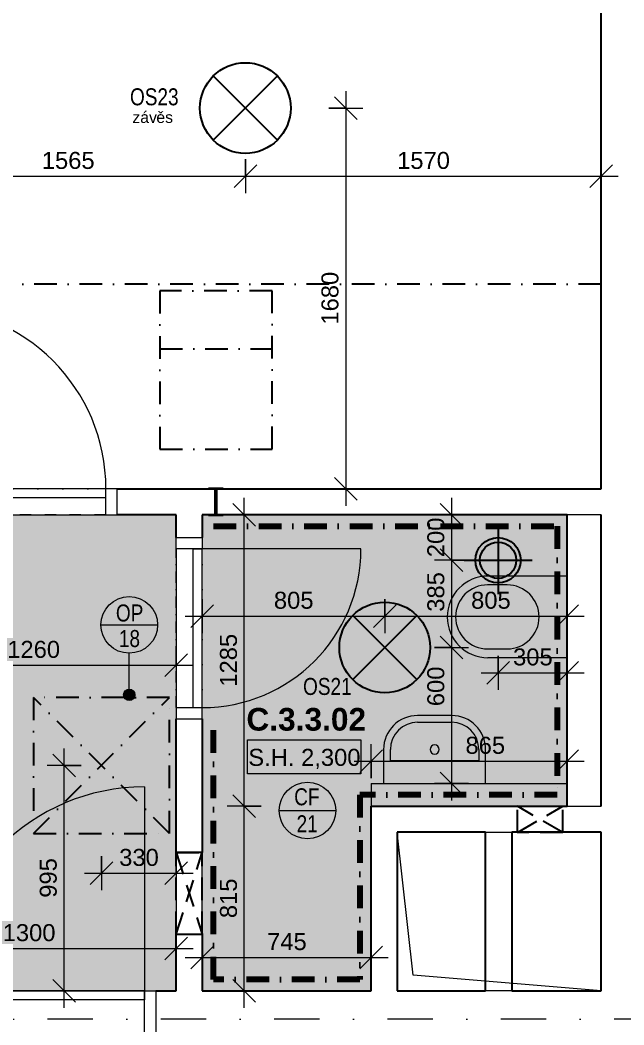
# Model space of a CAD drawing. Header units: millimetres. Extents: x -48393 to -1543, y -7799 to 13735.
# Drawn here: x -39524 to -36860, y -627 to 3806 of the extents above; entities that cross this region are included whole.
import ezdxf

# ---------------------------------------------------------------- set-up
doc = ezdxf.new("R2010")
doc.units = ezdxf.units.MM
for name, pattern in [('HA_Dash_3mm-S1mm', [150, 100, -50]), ('HA_DashDot_10mm-S3mm', [500, 200, -150, 0, -150]), ('HA_DashDot_2_2mm-S0_6mm', [110, 50, -30, 0, -30]), ('HA_DashDot_4mm-S1mm', [200, 100, -50, 0, -50])]:
    doc.linetypes.add(name, pattern=pattern)
for name, color, linetype, lineweight in [('-UNDERLAY_A-GENM-____-OTLN', 9, 'Continuous', 9), ('-UNDERLAY_I-WALL-____-OTLN', 9, 'Continuous', 9), ('-UNDERLAY_P-SANR-FIXT-OTLN', 9, 'Continuous', 9), ('A-____-____-DIMS', 9, 'Continuous', 5), ('A-____-____-DIMS-50', 9, 'Continuous', 5), ('A-AREA-____-IDEN', 9, 'Continuous', 9), ('A-CLNG-____-IDEN', 9, 'Continuous', 9), ('A-CLNG-____-PATT', 9, 'Continuous', 9), ('A-DETL-GENF-OTLN', 9, 'Continuous', 9), ('A-DOOR-____-MCUT', 9, 'HA_DashDot_2_2mm-S0_6mm', 9), ('A-DOOR-____-OTLN', 9, 'Continuous', 9), ('A-DOOR-FRAM-OTLN', 9, 'Continuous', 9), ('A-FLOR-____-OVHD', 9, 'HA_DashDot_4mm-S1mm', 25), ('A-GENM-____-IDEN', 9, 'Continuous', 9), ('A-GENM-____-MCUT', 9, 'HA_Dash_3mm-S1mm', 25), ('A-GENM-____-OTLN', 9, 'Continuous', 9), ('A-WALL-____-MCUT', 9, 'Continuous', 9), ('E-LITE-EQPM-IDEN', 9, 'Continuous', 9), ('E-LITE-EQPM-OTLN', 9, 'Continuous', 9), ('G-____-____-DIMS', 9, 'Continuous', 5), ('G-____-____-TEXT', 9, 'Continuous', 5), ('I-WALL-____-MCUT', 9, 'Continuous', 25), ('I-WALL-____-OTLN', 9, 'Continuous', 9), ('M-HVAC-CDFF-OTLN', 9, 'Continuous', 9), ('S-COLS-____-MCUT', 9, 'Continuous', 25), ('S-COLS-____-OTLN', 9, 'Continuous', 9), ('S-GRID-____-OTLN', 9, 'Continuous', 5)]:
    doc.layers.add(name, color=color, linetype=linetype, lineweight=lineweight)
doc.styles.add('Arial_1', font='arial.ttf', dxfattribs={"height": 75})
doc.styles.add('Arial_2', font='arial.ttf', dxfattribs={"width": 0.8, "height": 75})
doc.styles.add('Arial_3', font='arial.ttf', dxfattribs={"height": 50})
doc.styles.add('Arial_B', font='arialbd.ttf', dxfattribs={"height": 100})
doc.dimstyles.new('Inner_Dimensions', dxfattribs={"dimscale": 304.8, "dimtxt": 76.519455, "dimasz": 0.328084, "dimexe": 0.246063, "dimexo": 0.0625, "dimgap": 0.032808, "dimtad": 1, "dimdec": 0, "dimzin": 0, "dimdsep": 46, "dimtxsty": 'Arial_1', "dimblk1": 'OBLIQUE', "dimblk2": 'OBLIQUE', "dimsah": 1, "dimcen": 0.09, "dimdle": 0.246063, "dimazin": 0, "dimtfac": 1, "dimtdec": 4, "dimtix": 1, "dimtmove": 0, "dimatfit": 3, "dimfxl": 0.246063, "dimfxlon": 1, "dimtvp": 1, "dimtolj": 1, "dimtzin": 0, "dimlwd": 9, "dimlwe": 9, "dimarcsym": 2})
doc.dimstyles.new('Inner_Dimensions_1', dxfattribs={"dimscale": 304.8, "dimtxt": 76.519455, "dimasz": 0.328084, "dimexe": 0.246063, "dimexo": 0.0625, "dimgap": 0.032808, "dimtad": 1, "dimdec": 0, "dimzin": 0, "dimdsep": 46, "dimtxsty": 'Arial_1', "dimblk1": 'OBLIQUE', "dimblk2": 'OBLIQUE', "dimsah": 1, "dimcen": 0.09, "dimdle": 0.246063, "dimazin": 0, "dimtfac": 1, "dimtdec": 4, "dimtix": 1, "dimtmove": 2, "dimatfit": 3, "dimfxl": 0.246063, "dimfxlon": 1, "dimtvp": 1, "dimtolj": 1, "dimtzin": 0, "dimlwd": 9, "dimlwe": 9, "dimarcsym": 2})

# ---------------------------------------------------------------- blocks, each defined once
blk = doc.blocks.new('ABMV_Toilet_WallHung - Default-1928451-DPS_3NP-C')
at = {"layer": '-UNDERLAY_P-SANR-FIXT-OTLN'}
for p, q in [((-55, 75), (-55, 424.6)), ((-16.3, 426.2), (-16.3, 340.3)), ((266.3, 340.3), (266.3, 426.2)), ((305, 75), (305, 424.6))]:
    blk.add_line(p, q, dxfattribs=at)
for centre, radius, start, end in [((125, 424.6), 180, 0, 180), ((125, 426.2), 141.3, 360, 180), ((125, 340.3), 141.3, 180, 360)]:
    blk.add_arc(centre, radius, start, end, dxfattribs=at)
blk = doc.blocks.new('ABMV_WashBasin_Generic - 450x300-1493525-DPS_3NP-C')
at = {"layer": '-UNDERLAY_P-SANR-FIXT-OTLN'}
for p, q in [((200, 350), (50, 350)), ((50, 320), (200, 320)), ((-100, 200), (-100, 50)), ((-70, 150), (-70, 200)), ((320, 200), (320, 150)), ((350, 50), (350, 200)), ((320, 150), (-70, 150))]:
    blk.add_line(p, q, dxfattribs=at)
for centre, radius, start, end in [((50, 200), 150, 90, 180), ((50, 200), 120, 90, 180), ((200, 200), 150, 360, 90), ((200, 200), 120, 360, 90), ((125, 200), 20, 90, 270), ((125, 200), 20, 270, 90)]:
    blk.add_arc(centre, radius, start, end, dxfattribs=at)
blk = doc.blocks.new('HA_GM_Opening_Rectangle_WallBased - Default-2068241-DPS_3NP-C')
at = {"layer": 'A-GENM-____-MCUT'}
for p, q in [((225, 58.1), (25, -57.5)), ((25, 58.1), (225, -57.5)), ((25, 58.1), (25, -57.5)), ((25, 58.1), (225, 58.1)), ((225, 58.1), (225, -57.5))]:
    blk.add_line(p, q, dxfattribs=at)
blk = doc.blocks.new('HA_DR_Single_Swing_Solid - In_BJ_700x2100-2040353-DPS_3NP-C')
at = {"layer": 'A-DOOR-____-MCUT'}
for p, q in [((-350, 57.5), (350, 57.5)), ((-350, -57.5), (350, -57.5))]:
    blk.add_line(p, q, dxfattribs=at)
at = {"layer": 'A-DOOR-____-OTLN'}
for p, q in [((-350, -17.5), (-350, -57.5)), ((-350, -17.5), (350, -17.5)), ((350, -17.5), (350, -57.5)), ((-350, -57.5), (350, -57.5))]:
    blk.add_line(p, q, dxfattribs=at)
at = {"layer": 'A-DOOR-____-OTLN', "lineweight": 5}
blk.add_line((350, -757.5), (350, -57.5), dxfattribs=at)
blk.add_arc((350, -57.5), 700, 180, 270, dxfattribs=at)
at = {"layer": 'A-DOOR-FRAM-OTLN'}
for p, q in [((-350, 57.5), (-400, 57.5)), ((-400, 57.5), (-400, -57.5)), ((350, 57.5), (-350, 57.5)), ((-350, 57.5), (-350, -57.5)), ((350, -57.5), (350, 57.5)), ((350, 57.5), (400, 57.5)), ((400, 57.5), (400, -57.5)), ((-400, -57.5), (-350, -57.5)), ((400, -57.5), (350, -57.5))]:
    blk.add_line(p, q, dxfattribs=at)
blk = doc.blocks.new('HA_DR_Single_Swing_Solid - In_BJ_900x2100_Vstup-2040228-DPS_3NP-C')
at = {"layer": 'A-DOOR-____-MCUT'}
for p, q in [((-450, 125), (450, 125)), ((-450, -125), (450, -125))]:
    blk.add_line(p, q, dxfattribs=at)
at = {"layer": 'A-DOOR-____-OTLN', "lineweight": 5}
blk.add_line((450, 1025), (450, 125), dxfattribs=at)
at = {"layer": 'A-DOOR-____-OTLN'}
for p, q in [((-500, 125), (500, 125)), ((450, 125), (-450, 125)), ((-450, 125), (-450, 85)), ((450, 125), (450, 85)), ((450, 85), (-450, 85)), ((-500, -125), (500, -125))]:
    blk.add_line(p, q, dxfattribs=at)
at = {"layer": 'A-DOOR-____-OTLN', "lineweight": 5}
blk.add_arc((450, 125), 900, 90, 180, dxfattribs=at)
at = {"layer": 'A-DOOR-FRAM-OTLN'}
for p, q in [((-500, 125), (-500, -125)), ((-450, 125), (-500, 125)), ((-450, 125), (-450, -125)), ((450, -125), (450, 125)), ((450, 125), (500, 125)), ((500, 125), (500, -125)), ((-500, -125), (-450, -125)), ((-450, -125), (450, -125)), ((500, -125), (450, -125))]:
    blk.add_line(p, q, dxfattribs=at)
blk = doc.blocks.new('HA_GM_Shaft_Rectangle - Default-2056013-DPS_3NP-C')
at = {"layer": 'A-DETL-GENF-OTLN'}
for p, q in [((70, -70), (700, 0)), ((0, -900), (70, -70))]:
    blk.add_line(p, q, dxfattribs=at)
at = {"layer": 'A-GENM-____-OTLN'}
for p, q in [((0, -900), (0, 0)), ((0, 0), (700, 0)), ((700, 0), (700, -900)), ((700, -900), (0, -900))]:
    blk.add_line(p, q, dxfattribs=at)
blk = doc.blocks.new('HA_DR_Single_Swing_Solid - In_BJ_800x2100-2040331-DPS_3NP-C')
at = {"layer": 'A-DOOR-____-MCUT'}
for p, q in [((-400, 57.5), (400, 57.5)), ((-400, -57.5), (400, -57.5))]:
    blk.add_line(p, q, dxfattribs=at)
at = {"layer": 'A-DOOR-____-OTLN'}
for p, q in [((-400, -17.5), (-400, -57.5)), ((-400, -17.5), (400, -17.5)), ((400, -17.5), (400, -57.5)), ((-400, -57.5), (400, -57.5))]:
    blk.add_line(p, q, dxfattribs=at)
at = {"layer": 'A-DOOR-____-OTLN', "lineweight": 5}
blk.add_line((400, -857.5), (400, -57.5), dxfattribs=at)
blk.add_arc((400, -57.5), 800, 180, 270, dxfattribs=at)
at = {"layer": 'A-DOOR-FRAM-OTLN'}
for p, q in [((-400, 57.5), (-450, 57.5)), ((-450, 57.5), (-450, -57.5)), ((400, 57.5), (-400, 57.5)), ((-400, 57.5), (-400, -57.5)), ((400, -57.5), (400, 57.5)), ((400, 57.5), (450, 57.5)), ((450, 57.5), (450, -57.5)), ((-450, -57.5), (-400, -57.5)), ((450, -57.5), (400, -57.5))]:
    blk.add_line(p, q, dxfattribs=at)
blk = doc.blocks.new('HA_LF_GenericSymbol - OS21_koupelna-1935287-DPS_3NP-C')
at = {"layer": 'E-LITE-EQPM-OTLN', "color": 11, "lineweight": 25}
for p, q in [((141.4, 141.4), (-141.4, -141.4)), ((-141.4, 141.4), (141.4, -141.4))]:
    blk.add_line(p, q, dxfattribs=at)
blk.add_circle((0, 0), 200, dxfattribs=at)
blk = doc.blocks.new('HA_LF_GenericSymbol - OS23_pokoje-1614891-DPS_3NP-C')
at = {"layer": 'E-LITE-EQPM-OTLN', "color": 11, "lineweight": 25}
for p, q in [((141.4, 141.4), (-141.4, -141.4)), ((-141.4, 141.4), (141.4, -141.4))]:
    blk.add_line(p, q, dxfattribs=at)
blk.add_circle((0, 0), 200, dxfattribs=at)
blk = doc.blocks.new('HA_GM_Tiling_LineBased - Generic Tiles-1987004-DPS_3NP-C')
at = {"layer": 'A-GENM-____-OTLN', "linetype": 'HA_DashDot_4mm-S1mm', "lineweight": 80}
blk.add_line((50, -50), (1565, -50), dxfattribs=at)
blk = doc.blocks.new('HA_GM_Tiling_LineBased - Generic Tiles-1986771-DPS_3NP-C')
at = {"layer": 'A-GENM-____-OTLN', "linetype": 'HA_DashDot_4mm-S1mm', "lineweight": 80}
blk.add_line((50, -50), (1235, -50), dxfattribs=at)
blk = doc.blocks.new('HA_GM_Tiling_LineBased - Generic Tiles-1987005-DPS_3NP-C')
at = {"layer": 'A-GENM-____-OTLN', "linetype": 'HA_DashDot_4mm-S1mm', "lineweight": 80}
blk.add_line((50, -50), (920, -50), dxfattribs=at)
blk = doc.blocks.new('HA_GM_Tiling_LineBased - Generic Tiles-1986772-DPS_3NP-C')
at = {"layer": 'A-GENM-____-OTLN', "linetype": 'HA_DashDot_4mm-S1mm', "lineweight": 80}
blk.add_line((-50, -50), (765, -50), dxfattribs=at)
blk = doc.blocks.new('HA_GM_Tiling_LineBased - Generic Tiles-1986774-DPS_3NP-C')
at = {"layer": 'A-GENM-____-OTLN', "linetype": 'HA_DashDot_4mm-S1mm', "lineweight": 80}
blk.add_line((50, -50), (695, -50), dxfattribs=at)
blk = doc.blocks.new('HA_GM_Tiling_LineBased - Generic Tiles-1986775-DPS_3NP-C')
at = {"layer": 'A-GENM-____-OTLN', "linetype": 'HA_DashDot_4mm-S1mm', "lineweight": 80}
blk.add_line((50, -50), (1150, -50), dxfattribs=at)
blk = doc.blocks.new('HA_VZT_GenericSymbol - Default-1930925-DPS_3NP-C')
at = {"layer": 'M-HVAC-CDFF-OTLN', "color": 92, "lineweight": 25}
for p, q in [((0, 150), (0, -150)), ((-150, 0), (150, 0))]:
    blk.add_line(p, q, dxfattribs=at)
for radius in [100, 80]:
    blk.add_circle((0, 0), radius, dxfattribs=at)
blk = doc.blocks.new('HA_GM_Opening_Rectangle_WallBased - Default-1969288-DPS_3NP-C')
at = {"layer": 'A-GENM-____-MCUT'}
for p, q in [((305, 57.5), (-55, -57.5)), ((-55, 57.5), (305, -57.5)), ((-55, 57.5), (-55, -57.5)), ((-55, 57.5), (305, 57.5)), ((305, 57.5), (305, -57.5)), ((-55, -57.5), (305, -57.5))]:
    blk.add_line(p, q, dxfattribs=at)
blk = doc.blocks.new('HA_sCO_I_Parallel - IPE 120-1977721-DPS_3NP-C')
at = {"layer": 'S-COLS-____-MCUT'}
for p, q in [((-32, 55.6), (-32, 60)), ((-32, 60), (32, 60)), ((-3.15, 55.6), (-32, 55.6)), ((-3.15, -55.6), (-3.15, 55.6)), ((32, 55.6), (3.15, 55.6)), ((3.15, 55.6), (3.15, -55.6)), ((32, 60), (32, 55.6)), ((-32, -60), (-32, -55.6)), ((-32, -55.6), (-3.15, -55.6)), ((32, -60), (-32, -60)), ((3.15, -55.6), (32, -55.6)), ((32, -55.6), (32, -60))]:
    blk.add_line(p, q, dxfattribs=at)
blk = doc.blocks.new('DIMBLOCK7-DPS_3NP-C')
at = {"layer": 'A-____-____-DIMS-50', "lineweight": 9, "transparency": 16777216}
for p, q in [((-40094.9, 1035.1), (-40094.9, 885.1)), ((-40094.9, 960.1), (-40094.9, 1035.1)), ((-38834.9, 1035.1), (-38834.9, 885.1)), ((-38834.9, 960.1), (-38834.9, 1035.1)), ((-40094.9, 960.1), (-40044.9, 1010.1)), ((-38834.9, 960.1), (-38784.9, 1010.1)), ((-40169.9, 960.1), (-38759.9, 960.1)), ((-40094.9, 960.1), (-40144.9, 910.1)), ((-38834.9, 960.1), (-38884.9, 910.1))]:
    blk.add_line(p, q, dxfattribs=at)
at = {"layer": 'A-____-____-DIMS-50', "color": 0, "lineweight": 9, "transparency": 16777216, "insert": (-39580.3, 1067.5), "char_height": 75, "width": 276.883, "attachment_point": 1, "line_spacing_factor": 0.941778, "style": 'Arial_1'}
blk.add_mtext('1260', dxfattribs=at)
blk = doc.blocks.new('_Oblique')
at = {"color": 0, "linetype": 'ByBlock', "lineweight": -2}
blk.add_line((-0.5, -0.5), (0.5, 0.5), dxfattribs=at)
blk = doc.blocks.new('DIMBLOCK8-DPS_3NP-C')
at = {"layer": 'A-____-____-DIMS-50', "lineweight": 9, "transparency": 16777216}
for p, q in [((-38719.9, 1251.8), (-38719.9, 1101.8)), ((-38719.9, 1176.8), (-38719.9, 1251.8)), ((-37914.9, 1251.8), (-37914.9, 1101.8)), ((-37914.9, 1176.8), (-37914.9, 1251.8)), ((-38719.9, 1176.8), (-38669.9, 1226.8)), ((-37914.9, 1176.8), (-37864.9, 1226.8)), ((-38794.9, 1176.8), (-37914.9, 1176.8)), ((-38719.9, 1176.8), (-38769.9, 1126.8)), ((-37914.9, 1176.8), (-37964.9, 1126.8))]:
    blk.add_line(p, q, dxfattribs=at)
at = {"layer": 'A-____-____-DIMS-50', "color": 0, "lineweight": 9, "transparency": 16777216, "insert": (-38403.9, 1284.2), "char_height": 75, "width": 207.662, "attachment_point": 1, "line_spacing_factor": 0.941778, "style": 'Arial_1'}
blk.add_mtext('805', dxfattribs=at)
blk = doc.blocks.new('DIMBLOCK9-DPS_3NP-C')
at = {"layer": 'A-____-____-DIMS-50', "lineweight": 9, "transparency": 16777216}
for p, q in [((-37914.9, 1251.8), (-37914.9, 1101.8)), ((-37914.9, 1176.8), (-37914.9, 1251.8)), ((-37109.9, 1251.8), (-37109.9, 1101.8)), ((-37109.9, 1176.8), (-37109.9, 1251.8)), ((-37914.9, 1176.8), (-37864.9, 1226.8)), ((-37109.9, 1176.8), (-37059.9, 1226.8)), ((-37914.9, 1176.8), (-37964.9, 1126.8)), ((-37914.9, 1176.8), (-37034.9, 1176.8)), ((-37109.9, 1176.8), (-37159.9, 1126.8))]:
    blk.add_line(p, q, dxfattribs=at)
at = {"layer": 'A-____-____-DIMS-50', "color": 0, "lineweight": 9, "transparency": 16777216, "insert": (-37534, 1284.2), "char_height": 75, "width": 207.662, "attachment_point": 1, "line_spacing_factor": 0.941778, "style": 'Arial_1'}
blk.add_mtext('805', dxfattribs=at)
blk = doc.blocks.new('DIMBLOCK10-DPS_3NP-C')
at = {"layer": 'A-____-____-DIMS-50', "lineweight": 9, "transparency": 16777216}
for p, q in [((-37619.9, 1698.2), (-37619.9, 1423.2)), ((-37619.9, 1623.2), (-37669.9, 1673.2)), ((-37544.9, 1623.2), (-37694.9, 1623.2)), ((-37619.9, 1623.2), (-37569.9, 1573.2)), ((-37619.9, 1623.2), (-37544.9, 1623.2)), ((-37619.9, 1423.2), (-37669.9, 1473.2)), ((-37544.9, 1423.2), (-37694.9, 1423.2)), ((-37619.9, 1423.2), (-37569.9, 1373.2)), ((-37619.9, 1423.2), (-37544.9, 1423.2))]:
    blk.add_line(p, q, dxfattribs=at)
at = {"layer": 'A-____-____-DIMS-50', "color": 0, "lineweight": 9, "transparency": 16777216, "insert": (-37727.3, 1436.7), "char_height": 75, "width": 207.662, "attachment_point": 1, "rotation": 90, "line_spacing_factor": 0.941778, "style": 'Arial_1'}
blk.add_mtext('200', dxfattribs=at)
blk = doc.blocks.new('DIMBLOCK11-DPS_3NP-C')
at = {"layer": 'A-____-____-DIMS-50', "lineweight": 9, "transparency": 16777216}
for p, q in [((-37619.9, 1423.2), (-37669.9, 1473.2)), ((-37544.9, 1423.2), (-37694.9, 1423.2)), ((-37619.9, 1423.2), (-37619.9, 1038.2)), ((-37619.9, 1423.2), (-37569.9, 1373.2)), ((-37619.9, 1423.2), (-37544.9, 1423.2)), ((-37619.9, 1038.2), (-37669.9, 1088.2)), ((-37694.9, 1038.2), (-37544.9, 1038.2)), ((-37619.9, 1038.2), (-37694.9, 1038.2)), ((-37619.9, 1038.2), (-37569.9, 988.2))]:
    blk.add_line(p, q, dxfattribs=at)
at = {"layer": 'A-____-____-DIMS-50', "color": 0, "lineweight": 9, "transparency": 16777216, "insert": (-37727.3, 1196), "char_height": 75, "width": 207.662, "attachment_point": 1, "rotation": 90, "line_spacing_factor": 0.941778, "style": 'Arial_1'}
blk.add_mtext('385', dxfattribs=at)
blk = doc.blocks.new('DIMBLOCK12-DPS_3NP-C')
at = {"layer": 'A-____-____-DIMS-50', "lineweight": 9, "transparency": 16777216}
for p, q in [((-37619.9, 1038.2), (-37669.9, 1088.2)), ((-37694.9, 1038.2), (-37544.9, 1038.2)), ((-37619.9, 1038.2), (-37694.9, 1038.2)), ((-37619.9, 1038.2), (-37619.9, 363.2)), ((-37619.9, 1038.2), (-37569.9, 988.2)), ((-37619.9, 438.2), (-37669.9, 488.2)), ((-37544.9, 438.2), (-37694.9, 438.2)), ((-37619.9, 438.2), (-37569.9, 388.2)), ((-37619.9, 438.2), (-37544.9, 438.2))]:
    blk.add_line(p, q, dxfattribs=at)
at = {"layer": 'A-____-____-DIMS-50', "color": 0, "lineweight": 9, "transparency": 16777216, "insert": (-37727.3, 779.3), "char_height": 75, "width": 207.662, "attachment_point": 1, "rotation": 90, "line_spacing_factor": 0.941778, "style": 'Arial_1'}
blk.add_mtext('600', dxfattribs=at)
blk = doc.blocks.new('DIMBLOCK40-DPS_3NP-C')
at = {"layer": 'A-____-____-DIMS-50', "lineweight": 9, "transparency": 16777216}
for p, q in [((-40094.9, 3192.2), (-40094.9, 3042.2)), ((-40094.9, 3117.2), (-40094.9, 3192.2)), ((-38529.9, 3192.2), (-38529.9, 3042.2)), ((-38529.9, 3117.2), (-38529.9, 3192.2)), ((-40094.9, 3117.2), (-40044.9, 3167.2)), ((-38529.9, 3117.2), (-38479.9, 3167.2)), ((-40169.9, 3117.2), (-38529.9, 3117.2)), ((-40094.9, 3117.2), (-40144.9, 3067.2)), ((-38529.9, 3117.2), (-38579.9, 3067.2))]:
    blk.add_line(p, q, dxfattribs=at)
at = {"layer": 'A-____-____-DIMS-50', "color": 0, "lineweight": 9, "transparency": 16777216, "insert": (-39427.8, 3224.6), "char_height": 75, "width": 276.883, "attachment_point": 1, "line_spacing_factor": 0.941778, "style": 'Arial_1'}
blk.add_mtext('1565', dxfattribs=at)
blk = doc.blocks.new('DIMBLOCK41-DPS_3NP-C')
at = {"layer": 'A-____-____-DIMS-50', "lineweight": 9, "transparency": 16777216}
for p, q in [((-38529.9, 3192.2), (-38529.9, 3042.2)), ((-38529.9, 3117.2), (-38529.9, 3192.2)), ((-36959.9, 3192.2), (-36959.9, 3042.2)), ((-36959.9, 3117.2), (-36959.9, 3192.2)), ((-38529.9, 3117.2), (-38479.9, 3167.2)), ((-36959.9, 3117.2), (-36909.9, 3167.2)), ((-38529.9, 3117.2), (-38579.9, 3067.2)), ((-38529.9, 3117.2), (-36884.9, 3117.2)), ((-36959.9, 3117.2), (-37009.9, 3067.2))]:
    blk.add_line(p, q, dxfattribs=at)
at = {"layer": 'A-____-____-DIMS-50', "color": 0, "lineweight": 9, "transparency": 16777216, "insert": (-37860.3, 3224.6), "char_height": 75, "width": 276.883, "attachment_point": 1, "line_spacing_factor": 0.941778, "style": 'Arial_1'}
blk.add_mtext('1570', dxfattribs=at)
blk = doc.blocks.new('DIMBLOCK55-DPS_3NP-C')
at = {"layer": 'A-____-____-DIMS-50', "lineweight": 9, "transparency": 16777216}
for p, q in [((-38087, 3418.2), (-38137, 3468.2)), ((-38087, 3493.2), (-38087, 1663.2)), ((-38162, 3418.2), (-38012, 3418.2)), ((-38087, 3418.2), (-38162, 3418.2)), ((-38087, 3418.2), (-38037, 3368.2)), ((-38087, 1738.2), (-38137, 1788.2)), ((-38012, 1738.2), (-38162, 1738.2)), ((-38087, 1738.2), (-38037, 1688.2)), ((-38087, 1738.2), (-38012, 1738.2))]:
    blk.add_line(p, q, dxfattribs=at)
at = {"layer": 'A-____-____-DIMS-50', "color": 0, "lineweight": 9, "transparency": 16777216, "insert": (-38194.3, 2462.8), "char_height": 75, "width": 276.883, "attachment_point": 1, "rotation": 90, "line_spacing_factor": 0.941778, "style": 'Arial_1'}
blk.add_mtext('1680', dxfattribs=at)
blk = doc.blocks.new('HA_TAG_GM_Products - Generic-588599-DPS_3NP-C')
at = {"layer": 'A-GENM-____-IDEN'}
blk.add_line((-2.5, 0), (2.5, 0), dxfattribs=at)
blk.add_circle((0, 0), 2.5, dxfattribs=at)
blk = doc.blocks.new('Spot Elevations - Generic-448778-DPS_3NP-C')
at = {"layer": 'G-____-____-DIMS', "lineweight": 9}
for p, q in [((-5, 0), (-5, 3)), ((-5, 3), (5, 3)), ((5, 3), (5, 0)), ((5, 0), (-5, 0))]:
    blk.add_line(p, q, dxfattribs=at)
blk = doc.blocks.new('HA_Tag_Ceiling - Group _ Type Mark-1700485-DPS_3NP-C')
at = {"layer": 'A-CLNG-____-IDEN'}
blk.add_line((-2.5, 0), (2.5, 0), dxfattribs=at)
blk.add_circle((0, 0), 2.5, dxfattribs=at)
blk = doc.blocks.new('DIMBLOCK85-DPS_3NP-C')
at = {"layer": 'A-____-____-DIMS-50', "lineweight": 9, "transparency": 16777216}
for p, q in [((-39164.9, 117.4), (-39164.9, -32.6)), ((-39164.9, 42.4), (-39164.9, 117.4)), ((-39164.9, 42.4), (-39114.9, 92.4)), ((-38834.9, 117.4), (-38834.9, -32.6)), ((-38834.9, 42.4), (-38834.9, 117.4)), ((-38834.9, 42.4), (-38784.9, 92.4)), ((-39239.9, 42.4), (-38759.9, 42.4)), ((-39164.9, 42.4), (-39214.9, -7.6)), ((-38834.9, 42.4), (-38884.9, -7.6))]:
    blk.add_line(p, q, dxfattribs=at)
at = {"layer": 'A-____-____-DIMS-50', "color": 0, "lineweight": 9, "transparency": 16777216, "insert": (-39086.4, 149.8), "char_height": 75, "width": 207.662, "attachment_point": 1, "line_spacing_factor": 0.941778, "style": 'Arial_1'}
blk.add_mtext('330', dxfattribs=at)
blk = doc.blocks.new('DIMBLOCK86-DPS_3NP-C')
at = {"layer": 'A-____-____-DIMS-50', "lineweight": 9, "transparency": 16777216}
for p, q in [((-39329.6, -551.8), (-39329.6, 593.2)), ((-39329.6, 518.2), (-39379.6, 568.2)), ((-39254.6, 518.2), (-39404.6, 518.2)), ((-39329.6, 518.2), (-39279.6, 468.2)), ((-39329.6, 518.2), (-39254.6, 518.2)), ((-39329.6, -476.8), (-39379.6, -426.8)), ((-39404.6, -476.8), (-39254.6, -476.8)), ((-39329.6, -476.8), (-39404.6, -476.8)), ((-39329.6, -476.8), (-39279.6, -526.8))]:
    blk.add_line(p, q, dxfattribs=at)
at = {"layer": 'A-____-____-DIMS-50', "color": 0, "lineweight": 9, "transparency": 16777216, "insert": (-39437, -65.8), "char_height": 75, "width": 207.662, "attachment_point": 1, "rotation": 90, "line_spacing_factor": 0.941778, "style": 'Arial_1'}
blk.add_mtext('995', dxfattribs=at)
blk = doc.blocks.new('DIMBLOCK91-DPS_3NP-C')
at = {"layer": 'A-____-____-DIMS-50', "lineweight": 9, "transparency": 16777216}
for p, q in [((-40134.9, -214.7), (-40134.9, -364.7)), ((-40134.9, -289.7), (-40134.9, -214.7)), ((-38834.9, -214.7), (-38834.9, -364.7)), ((-38834.9, -289.7), (-38834.9, -214.7)), ((-40134.9, -289.7), (-40084.9, -239.7)), ((-38834.9, -289.7), (-38784.9, -239.7)), ((-40134.9, -289.7), (-40184.9, -339.7)), ((-40134.9, -289.7), (-38759.9, -289.7)), ((-38834.9, -289.7), (-38884.9, -339.7))]:
    blk.add_line(p, q, dxfattribs=at)
at = {"layer": 'A-____-____-DIMS-50', "color": 0, "lineweight": 9, "transparency": 16777216, "insert": (-39600.3, -182.3), "char_height": 75, "width": 276.883, "attachment_point": 1, "line_spacing_factor": 0.941778, "style": 'Arial_1'}
blk.add_mtext('1300', dxfattribs=at)
blk = doc.blocks.new('DIMBLOCK101-DPS_3NP-C')
at = {"layer": 'A-____-____-DIMS-50', "lineweight": 9, "transparency": 16777216}
for p, q in [((-37414.9, 1001.8), (-37414.9, 851.8)), ((-37414.9, 926.8), (-37414.9, 1001.8)), ((-37414.9, 926.8), (-37364.9, 976.8)), ((-37109.9, 1001.8), (-37109.9, 851.8)), ((-37109.9, 926.8), (-37109.9, 1001.8)), ((-37109.9, 926.8), (-37059.9, 976.8)), ((-37489.9, 926.8), (-37034.9, 926.8)), ((-37414.9, 926.8), (-37464.9, 876.8)), ((-37109.9, 926.8), (-37159.9, 876.8))]:
    blk.add_line(p, q, dxfattribs=at)
at = {"layer": 'A-____-____-DIMS-50', "color": 0, "lineweight": 9, "transparency": 16777216, "insert": (-37348.9, 1034.2), "char_height": 75, "width": 207.662, "attachment_point": 1, "line_spacing_factor": 0.941778, "style": 'Arial_1'}
blk.add_mtext('305', dxfattribs=at)
blk = doc.blocks.new('DIMBLOCK119-DPS_3NP-C')
at = {"layer": 'A-____-____-DIMS-50', "lineweight": 9, "transparency": 16777216}
for p, q in [((-38534.6, 338.2), (-38584.6, 388.2)), ((-38459.6, 338.2), (-38609.6, 338.2)), ((-38534.6, -551.8), (-38534.6, 338.2)), ((-38534.6, 338.2), (-38484.6, 288.2)), ((-38534.6, 338.2), (-38459.6, 338.2)), ((-38534.6, -476.8), (-38584.6, -426.8)), ((-38609.6, -476.8), (-38459.6, -476.8)), ((-38534.6, -476.8), (-38609.6, -476.8)), ((-38534.6, -476.8), (-38484.6, -526.8))]:
    blk.add_line(p, q, dxfattribs=at)
at = {"layer": 'A-____-____-DIMS-50', "color": 0, "lineweight": 9, "transparency": 16777216, "insert": (-38642, -155.8), "char_height": 75, "width": 207.662, "attachment_point": 1, "rotation": 90, "line_spacing_factor": 0.941778, "style": 'Arial_1'}
blk.add_mtext('815', dxfattribs=at)
blk = doc.blocks.new('DIMBLOCK120-DPS_3NP-C')
at = {"layer": 'A-____-____-DIMS-50', "lineweight": 9, "transparency": 16777216}
for p, q in [((-38534.6, 338.2), (-38534.6, 1698.2)), ((-38534.6, 1623.2), (-38584.6, 1673.2)), ((-38609.6, 1623.2), (-38459.6, 1623.2)), ((-38534.6, 1623.2), (-38609.6, 1623.2)), ((-38534.6, 1623.2), (-38484.6, 1573.2)), ((-38534.6, 338.2), (-38584.6, 388.2)), ((-38459.6, 338.2), (-38609.6, 338.2)), ((-38534.6, 338.2), (-38484.6, 288.2)), ((-38534.6, 338.2), (-38459.6, 338.2))]:
    blk.add_line(p, q, dxfattribs=at)
at = {"layer": 'A-____-____-DIMS-50', "color": 0, "lineweight": 9, "transparency": 16777216, "insert": (-38642, 865.3), "char_height": 75, "width": 276.883, "attachment_point": 1, "rotation": 90, "line_spacing_factor": 0.941778, "style": 'Arial_1'}
blk.add_mtext('1285', dxfattribs=at)
blk = doc.blocks.new('DIMBLOCK142-DPS_3NP-C')
at = {"layer": 'A-____-____-DIMS-50', "lineweight": 9, "transparency": 16777216}
for p, q in [((-38719.9, -254), (-38719.9, -404)), ((-38719.9, -329), (-38719.9, -254)), ((-37974.9, -254), (-37974.9, -404)), ((-37974.9, -329), (-37974.9, -254)), ((-38719.9, -329), (-38669.9, -279)), ((-37974.9, -329), (-37924.9, -279)), ((-38794.9, -329), (-37899.9, -329)), ((-38719.9, -329), (-38769.9, -379)), ((-37974.9, -329), (-38024.9, -379))]:
    blk.add_line(p, q, dxfattribs=at)
at = {"layer": 'A-____-____-DIMS-50', "color": 0, "lineweight": 9, "transparency": 16777216, "insert": (-38433.9, -221.6), "char_height": 75, "width": 207.662, "attachment_point": 1, "line_spacing_factor": 0.941778, "style": 'Arial_1'}
blk.add_mtext('745', dxfattribs=at)
blk = doc.blocks.new('DIMBLOCK143-DPS_3NP-C')
at = {"layer": 'A-____-____-DIMS-50', "lineweight": 9, "transparency": 16777216}
for p, q in [((-37974.9, 461.8), (-37974.9, 611.8)), ((-37974.9, 536.8), (-37924.9, 586.8)), ((-37109.9, 611.8), (-37109.9, 461.8)), ((-37109.9, 536.8), (-37109.9, 611.8)), ((-37109.9, 536.8), (-37059.9, 586.8)), ((-38049.9, 536.8), (-37034.9, 536.8)), ((-37974.9, 536.8), (-38024.9, 486.8)), ((-37974.9, 536.8), (-37974.9, 461.8)), ((-37109.9, 536.8), (-37159.9, 486.8))]:
    blk.add_line(p, q, dxfattribs=at)
at = {"layer": 'A-____-____-DIMS-50', "color": 0, "lineweight": 9, "transparency": 16777216, "insert": (-37558.7, 644.2), "char_height": 75, "width": 207.662, "attachment_point": 1, "line_spacing_factor": 0.941778, "style": 'Arial_1'}
blk.add_mtext('865', dxfattribs=at)

msp = doc.modelspace()

# ---------------------------------------------------------------- hatches: boundary and pattern name
at = {"layer": 'A-CLNG-____-PATT', "lineweight": 5}
h = msp.add_hatch(color=256, dxfattribs=at)
h.paths.add_polyline_path([(-40574.9, -2551.8), (-40474.9, -2551.8), (-40474.9, -726.8), (-41009.9, -726.8), (-41009.9, -476.8), (-38834.9, -476.8), (-38834.9, 1623.2), (-40094.9, 1623.2), (-40094.9, 623.2), (-40227.9, 623.2), (-40227.9, 620.7), (-40291.9, 620.7), (-40291.9, 623.2), (-42219.9, 623.2), (-42219.9, 360.2), (-42217.4, 360.2), (-42217.4, 296.2), (-42219.9, 296.2), (-42219.9, -717.1), (-42434.9, -717.1), (-42434.9, -2551.8), (-40699.9, -2551.8)])
h.paths.add_polyline_path([(-40919.9, 38.2), (-40929, 39.4), (-40937.4, 42.9), (-40944.7, 48.5), (-40950.2, 55.7), (-40953.7, 64.1), (-40954.9, 73.2), (-40953.7, 82.3), (-40950.2, 90.7), (-40944.7, 98), (-40937.4, 103.5), (-40929, 107), (-40919.9, 108.2), (-40910.8, 107), (-40902.4, 103.5), (-40895.2, 98), (-40889.6, 90.7), (-40886.1, 82.3), (-40884.9, 73.2), (-40886.1, 64.1), (-40889.6, 55.7), (-40895.2, 48.5), (-40902.4, 42.9), (-40910.8, 39.4)])
msp.add_hatch(color=256, dxfattribs=at).paths.add_polyline_path([(-37974.9, -476.8), (-37974.9, 338.2), (-37109.9, 338.2), (-37109.9, 1623.2), (-38627.9, 1623.2), (-38627.9, 1620.7), (-38691.9, 1620.7), (-38691.9, 1623.2), (-38719.9, 1623.2), (-38719.9, -476.8), (-38600.9, -476.8)])
at = {"layer": 'A-GENM-____-IDEN'}
h = msp.add_hatch(color=256, dxfattribs=at)
edge = h.paths.add_edge_path()
edge.add_arc((-39041.9, 829.4), 25, 0, 360)

# ---------------------------------------------------------------- linework, layer by layer
at = {"layer": '-UNDERLAY_I-WALL-____-OTLN'}
for q in [(-37109.9, 438.2), (-37974.9, 338.2)]:
    msp.add_line((-37974.9, 438.2), q, dxfattribs=at)
at = {"layer": 'A-FLOR-____-OVHD'}
for p, q in [((-36959.9, 2641.3), (-44834.9, 2641.3)), ((-38906.7, 2611.5), (-38906.7, 1913.6)), ((-38411.3, 2611.5), (-38906.7, 2611.5)), ((-38411.3, 1913.6), (-38411.3, 2611.5)), ((-38906.7, 2355.3), (-38411.3, 2355.3)), ((-38906.7, 1913.6), (-38411.3, 1913.6)), ((-38864.9, 818.2), (-39464.9, 818.2)), ((-39464.9, 818.2), (-39464.9, 218.2)), ((-38864.9, 218.2), (-39464.9, 818.2)), ((-39464.9, 218.2), (-38864.9, 818.2)), ((-38864.9, 218.2), (-38864.9, 818.2)), ((-39464.9, 218.2), (-38864.9, 218.2))]:
    msp.add_line(p, q, dxfattribs=at)
at = {"layer": 'A-GENM-____-IDEN'}
msp.add_line((-39041.9, 829.4), (-39041.9, 1012.9), dxfattribs=at)
msp.add_circle((-39041.9, 829.4), 25, dxfattribs=at)
at = {"layer": 'A-WALL-____-MCUT'}
for p, q in [((-36959.9, 1623.2), (-37109.9, 1623.2)), ((-37109.9, 338.2), (-36959.9, 338.2))]:
    msp.add_line(p, q, dxfattribs=at)
at = {"layer": 'I-WALL-____-MCUT'}
for p, q in [((-36959.9, 1738.2), (-36959.9, 5221.9)), ((-39094.9, 1738.2), (-38691.9, 1738.2)), ((-38627.9, 1738.2), (-36959.9, 1738.2)), ((-38834.9, 1623.2), (-39094.9, 1623.2)), ((-38834.9, 1523.2), (-38834.9, 1623.2)), ((-38691.9, 1623.2), (-38719.9, 1623.2)), ((-38719.9, 1623.2), (-38719.9, 1523.2)), ((-37109.9, 1623.2), (-38627.9, 1623.2)), ((-37109.9, 338.2), (-37109.9, 1623.2)), ((-36959.9, 338.2), (-36959.9, 1623.2)), ((-38834.9, 133.3), (-38834.9, 723.2)), ((-38719.9, 723.2), (-38719.9, 133.3)), ((-37974.9, 338.2), (-37109.9, 338.2)), ((-37974.9, -476.8), (-37974.9, 338.2)), ((-37469.9, 223.2), (-37859.9, 223.2)), ((-37859.9, 223.2), (-37859.9, -476.8)), ((-37469.9, -476.8), (-37469.9, 223.2)), ((-36959.9, 223.2), (-37354.9, 223.2)), ((-37354.9, 223.2), (-37354.9, -476.8)), ((-36959.9, -476.8), (-36959.9, 223.2)), ((-38719.9, 133.3), (-38834.9, 133.3)), ((-38834.9, -476.8), (-38834.9, -226.7)), ((-38834.9, -226.7), (-38719.9, -226.7)), ((-38719.9, -226.7), (-38719.9, -476.8)), ((-38924.9, -476.8), (-38834.9, -476.8)), ((-38719.9, -476.8), (-37974.9, -476.8)), ((-37859.9, -476.8), (-37469.9, -476.8)), ((-37354.9, -476.8), (-36959.9, -476.8))]:
    msp.add_line(p, q, dxfattribs=at)
at = {"layer": 'I-WALL-____-OTLN'}
for p, q in [((-38834.9, 133.3), (-38834.9, -226.7)), ((-38719.9, -226.7), (-38719.9, 133.3))]:
    msp.add_line(p, q, dxfattribs=at)
at = {"layer": 'S-GRID-____-OTLN', "linetype": 'HA_DashDot_10mm-S3mm', "lineweight": 9}
msp.add_line((-22199.7, -601.8), (-46792.8, -601.8), dxfattribs=at)

# ---------------------------------------------------------------- block references
at = {"layer": '-UNDERLAY_A-GENM-____-OTLN', "rotation": 180}
msp.add_blockref('HA_GM_Opening_Rectangle_WallBased - Default-2068241-DPS_3NP-C', (-37104.9, 280.7), dxfattribs=at)
at = {"layer": '-UNDERLAY_P-SANR-FIXT-OTLN', "rotation": 89.99999999999977}
msp.add_blockref('ABMV_Toilet_WallHung - Default-1928451-DPS_3NP-C', (-37034.9, 1048.2), dxfattribs=at)
at = {"layer": '-UNDERLAY_P-SANR-FIXT-OTLN'}
msp.add_blockref('ABMV_WashBasin_Generic - 450x300-1493525-DPS_3NP-C', (-37819.9, 388.2), dxfattribs=at)
at = {"layer": 'A-CLNG-____-IDEN', "xscale": 49.99999999999998, "yscale": 49.99999999999998, "zscale": 49.99999999999998}
msp.add_blockref('HA_Tag_Ceiling - Group _ Type Mark-1700485-DPS_3NP-C', (-38255.9, 318.9), dxfattribs=at)
at = {"layer": 'A-DOOR-____-OTLN'}
for name, p, rotation in [('HA_DR_Single_Swing_Solid - In_BJ_800x2100-2040331-DPS_3NP-C', (-39544.9, 1680.7), 180), ('HA_DR_Single_Swing_Solid - In_BJ_700x2100-2040353-DPS_3NP-C', (-38777.4, 1123.2), 89.99999999999962)]:
    msp.add_blockref(name, p, dxfattribs=dict(at, rotation=rotation))
msp.add_blockref('HA_DR_Single_Swing_Solid - In_BJ_900x2100_Vstup-2040228-DPS_3NP-C', (-39424.9, -601.8), dxfattribs=at)
at = {"layer": 'A-GENM-____-IDEN', "xscale": 49.99999999999998, "yscale": 49.99999999999998, "zscale": 49.99999999999998}
msp.add_blockref('HA_TAG_GM_Products - Generic-588599-DPS_3NP-C', (-39041.9, 1137.9), dxfattribs=at)
at = {"layer": 'A-GENM-____-OTLN', "linetype": 'HA_DashDot_4mm-S1mm', "lineweight": 80}
msp.add_blockref('HA_GM_Tiling_LineBased - Generic Tiles-1987004-DPS_3NP-C', (-38719.9, 1623.2), dxfattribs=at)
for name, p, rotation in [('HA_GM_Tiling_LineBased - Generic Tiles-1986771-DPS_3NP-C', (-37104.9, 1623.2), 270), ('HA_GM_Tiling_LineBased - Generic Tiles-1986775-DPS_3NP-C', (-38719.9, -476.8), 90), ('HA_GM_Tiling_LineBased - Generic Tiles-1987005-DPS_3NP-C', (-37104.9, 338.2), 180), ('HA_GM_Tiling_LineBased - Generic Tiles-1986772-DPS_3NP-C', (-37974.9, 338.2), 270), ('HA_GM_Tiling_LineBased - Generic Tiles-1986774-DPS_3NP-C', (-37974.9, -476.8), 180)]:
    msp.add_blockref(name, p, dxfattribs=dict(at, rotation=rotation))
at = {"layer": 'A-GENM-____-OTLN', "lineweight": 5, "rotation": 89.9999999999996}
msp.add_blockref('HA_GM_Shaft_Rectangle - Default-2056013-DPS_3NP-C', (-37859.9, -476.8), dxfattribs=at)
at = {"layer": 'A-GENM-____-OTLN', "rotation": 89.99999999999962}
msp.add_blockref('HA_GM_Opening_Rectangle_WallBased - Default-1969288-DPS_3NP-C', (-38777.4, -171.7), dxfattribs=at)
at = {"layer": 'E-LITE-EQPM-OTLN', "color": 11, "lineweight": 25}
for name, p in [('HA_LF_GenericSymbol - OS23_pokoje-1614891-DPS_3NP-C', (-38529.9, 3418.2)), ('HA_LF_GenericSymbol - OS21_koupelna-1935287-DPS_3NP-C', (-37914.9, 1038.2))]:
    msp.add_blockref(name, p, dxfattribs=at)
at = {"layer": 'G-____-____-DIMS', "lineweight": 9, "xscale": 49.99999999999998, "yscale": 49.99999999999998, "zscale": 49.99999999999998}
msp.add_blockref('Spot Elevations - Generic-448778-DPS_3NP-C', (-38270, 480.2), dxfattribs=at)
at = {"layer": 'M-HVAC-CDFF-OTLN', "color": 92, "lineweight": 25}
msp.add_blockref('HA_VZT_GenericSymbol - Default-1930925-DPS_3NP-C', (-37414.9, 1423.2), dxfattribs=at)
at = {"layer": 'S-COLS-____-OTLN'}
msp.add_blockref('HA_sCO_I_Parallel - IPE 120-1977721-DPS_3NP-C', (-38659.9, 1680.7), dxfattribs=at)

# ---------------------------------------------------------------- texts
at = {"layer": 'A-AREA-____-IDEN', "lineweight": 5, "insert": (-38525.2, 771.5), "char_height": 100, "width": 653.375, "attachment_point": 1, "style": 'Arial_B'}
msp.add_mtext('C.3.3.02', dxfattribs=at)
at = {"layer": 'A-CLNG-____-IDEN', "lineweight": 5, "char_height": 75, "attachment_point": 1, "style": 'Arial_2'}
for s, insert, width in [('CF', (-38314.4, 417.1), 137.89), ('21', (-38303.8, 298), 115.443)]:
    msp.add_mtext(s, dxfattribs=dict(at, insert=insert, width=width))
at = {"layer": 'A-GENM-____-IDEN', "lineweight": 5, "char_height": 75, "attachment_point": 1, "style": 'Arial_2'}
for s, insert, width in [('OP', (-39100.9, 1228), 147.51), ('18', (-39087.7, 1115.3), 115.443)]:
    msp.add_mtext(s, dxfattribs=dict(at, insert=insert, width=width))
at = {"layer": 'E-LITE-EQPM-IDEN', "lineweight": 5, "char_height": 75, "width": 262.953, "attachment_point": 1, "style": 'Arial_2'}
for s, insert in [('OS23', (-39038.7, 3505.3)), ('OS21', (-38275.3, 903.9))]:
    msp.add_mtext(s, dxfattribs=dict(at, insert=insert))
at = {"layer": 'G-____-____-DIMS', "lineweight": 9, "insert": (-38516.8, 591.1), "char_height": 75, "width": 592.246, "attachment_point": 1, "line_spacing_factor": 0.941778, "style": 'Arial_1'}
msp.add_mtext('S.H. 2,300', dxfattribs=at)
at = {"layer": 'G-____-____-TEXT', "color": 11, "lineweight": 9, "char_height": 50, "attachment_point": 1, "style": 'Arial_3'}
for s, insert, width in [('záv', (-39028.4, 3402.4), 128.27), ('ěs', (-38922.6, 3402.4), 92.194)]:
    msp.add_mtext(s, dxfattribs=dict(at, insert=insert, width=width))

# ---------------------------------------------------------------- dimensions: what is measured, and where the dimension line sits
at = {"layer": 'A-____-____-DIMS', "lineweight": 9}
for base, p1, p2, override, picture, middle in [((-38087, 1738.2), (-38162, 3418.2), (-38012, 1738.2), {"dimpost": '<>', "dimfxl": 1686.683136}, 'DIMBLOCK55-DPS_3NP-C', (-38135.3, 2578.2)), ((-38534.6, 1623.2), (-38459.6, 338.2), (-38609.6, 1623.2), {"dimpost": '<>', "dimfxl": 1293.725241}, 'DIMBLOCK120-DPS_3NP-C', (-38582.9, 980.7)), ((-37619.9, 1423.2), (-37544.9, 1623.2), (-37544.9, 1423.2), {"dimpost": '<>', "dimfxl": 200}, 'DIMBLOCK10-DPS_3NP-C', (-37668.2, 1523.2)), ((-39329.6, 518.2), (-39404.6, -476.8), (-39254.6, 518.2), {"dimpost": '<>', "dimfxl": 1006.243012}, 'DIMBLOCK86-DPS_3NP-C', (-39377.9, 20.7)), ((-38534.6, 338.2), (-38609.6, -476.8), (-38459.6, 338.2), {"dimpost": '<>', "dimfxl": 828.688723}, 'DIMBLOCK119-DPS_3NP-C', (-38582.9, -69.3))]:
    dim = msp.add_linear_dim(base=base, p1=p1, p2=p2, angle=90, dimstyle='Inner_Dimensions', override=override, dxfattribs=at)
    dim.commit()
    dim.dimension.update_dxf_attribs({"geometry": picture, "text_midpoint": middle})
for base, p1, p2, override, picture, middle in [((-38529.9, 3117.2), (-40094.9, 3192.2), (-38529.9, 3192.2), {"dimpost": '<>', "dimfxl": 1565}, 'DIMBLOCK40-DPS_3NP-C', (-39312.4, 3165.5)), ((-36959.9, 3117.2), (-38529.9, 3192.2), (-36959.9, 3192.2), {"dimpost": '<>', "dimfxl": 1570}, 'DIMBLOCK41-DPS_3NP-C', (-37744.9, 3165.5)), ((-37914.9, 1176.8), (-38719.9, 1251.8), (-37914.9, 1251.8), {"dimpost": '<>', "dimfxl": 805}, 'DIMBLOCK8-DPS_3NP-C', (-38317.4, 1225.1)), ((-38834.9, 960.1), (-40094.9, 1035.1), (-38834.9, 1035.1), {"dimpost": '<>', "dimfxl": 1260}, 'DIMBLOCK7-DPS_3NP-C', (-39464.9, 1008.4)), ((-37109.9, 926.8), (-37414.9, 1001.8), (-37109.9, 1001.8), {"dimpost": '<>', "dimfxl": 305}, 'DIMBLOCK101-DPS_3NP-C', (-37262.4, 975.1)), ((-38834.9, 42.4), (-39164.9, 117.4), (-38834.9, 117.4), {"dimpost": '<>', "dimfxl": 330}, 'DIMBLOCK85-DPS_3NP-C', (-38999.9, 90.7)), ((-38834.9, -289.7), (-40134.9, -214.7), (-38834.9, -214.7), {"dimpost": '<>', "dimfxl": 1300}, 'DIMBLOCK91-DPS_3NP-C', (-39484.9, -241.3)), ((-37974.9, -329), (-38719.9, -254), (-37974.9, -254), {"dimpost": '<>', "dimfxl": 745}, 'DIMBLOCK142-DPS_3NP-C', (-38347.4, -280.9))]:
    dim = msp.add_linear_dim(base=base, p1=p1, p2=p2, dimstyle='Inner_Dimensions', override=override, dxfattribs=at)
    dim.commit()
    dim.dimension.update_dxf_attribs({"geometry": picture, "text_midpoint": middle})
for base, p1, p2, override, picture, middle in [((-37619.9, 1038.2), (-37544.9, 1423.2), (-37694.9, 1038.2), {"dimpost": '<>', "dimfxl": 413.188819}, 'DIMBLOCK11-DPS_3NP-C', (-37677.3, 1299.8)), ((-37619.9, 438.2), (-37694.9, 1038.2), (-37544.9, 438.2), {"dimpost": '<>', "dimfxl": 618.465844}, 'DIMBLOCK12-DPS_3NP-C', (-37677.3, 883.1))]:
    dim = msp.add_linear_dim(base=base, p1=p1, p2=p2, angle=90, dimstyle='Inner_Dimensions_1', override=override, dxfattribs=at)
    dim.commit()
    dim.dimension.update_dxf_attribs({"geometry": picture, "text_midpoint": middle, "dimtype": 160, "text_rotation": 90})
for base, p1, p2, override, picture, middle in [((-37109.9, 1176.8), (-37914.9, 1251.8), (-37109.9, 1251.8), {"dimpost": '<>', "dimfxl": 805}, 'DIMBLOCK9-DPS_3NP-C', (-37430.2, 1234.2)), ((-37109.9, 536.8), (-37974.9, 461.8), (-37109.9, 611.8), {"dimpost": '<>', "dimfxl": 877.909449}, 'DIMBLOCK143-DPS_3NP-C', (-37454.9, 594.2))]:
    dim = msp.add_linear_dim(base=base, p1=p1, p2=p2, dimstyle='Inner_Dimensions_1', override=override, dxfattribs=at)
    dim.commit()
    dim.dimension.update_dxf_attribs({"geometry": picture, "text_midpoint": middle, "dimtype": 160})

doc.saveas('drawing.dxf')
